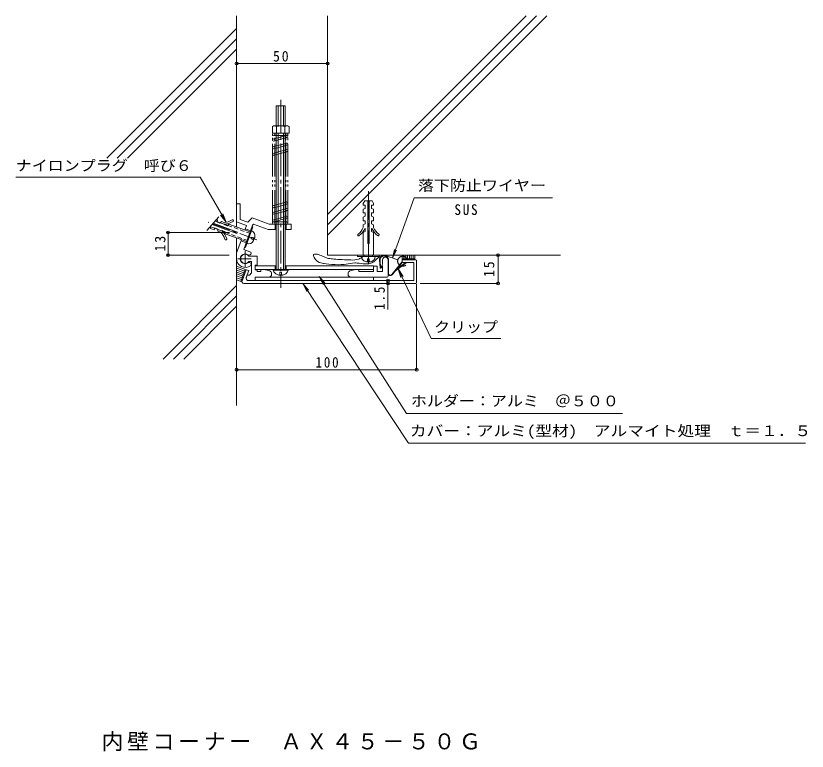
# Model space of a CAD drawing. Units: millimetres, scale not verified. Extents: x -198 to 237, y -268 to 136.
import ezdxf
from ezdxf.enums import TextEntityAlignment as Align

# ---------------------------------------------------------------- set-up
doc = ezdxf.new("R2010")
doc.units = ezdxf.units.MM
doc.header["$LTSCALE"] = 2
doc.header["$PDMODE"] = 32
doc.header["$PDSIZE"] = 1.6
for name, pattern in [('CHAIN1', [8, 5, -1, 1, -1]), ('CHAIN2', [12, 9, -1, 1, -1]), ('DASHED1', [1.8, 1.2, -0.6]), ('DOUBLE_CHAIN1', [8.8, 5, -1, 0.6, -0.6, 0.6, -1]), ('DOUBLE_CHAIN2', [12.8, 9, -1, 0.6, -0.6, 0.6, -1])]:
    doc.linetypes.add(name, pattern=pattern)
for name, color, linetype, lineweight in [('D-0', 2, 'Continuous', 9), ('D-1', 2, 'Continuous', 9), ('D-2', 4, 'Continuous', 9), ('D-3', 6, 'Continuous', 5), ('D-4', 7, 'Continuous', 9), ('D-5', 7, 'Continuous', 9)]:
    doc.layers.add(name, color=color, linetype=linetype, lineweight=lineweight)
doc.layers.add('D-6', color=3, linetype='Continuous')
doc.styles.add('ＭＳ ゴシック', font='')
doc.styles.get('ＭＳ ゴシック').set_extended_font_data('MS Gothic')

msp = doc.modelspace()

# ---------------------------------------------------------------- linework, layer by layer
at = {"layer": 'D-0', "color": 7, "linetype": 'CHAIN2'}
msp.add_line((-4.53, 0.432), (-4.53, 39.927), dxfattribs=at)
at = {"layer": 'D-0'}
for p, q in [((-6.533, 34.766), (-7.383, 33.266)), ((-6.283, 30.516), (-7.383, 30.016)), ((-4.933, 34.766), (-6.533, 34.766)), ((-6.283, 30.516), (-6.283, 32.266)), ((-2.533, 34.766), (-4.133, 34.766)), ((-4.133, 11.266), (-4.133, 34.766)), ((-1.683, 32.266), (-2.783, 32.266)), ((-2.783, 30.516), (-2.783, 32.266)), ((-2.783, 30.516), (-1.683, 30.016)), ((-2.533, 34.766), (-1.683, 33.266)), ((-1.683, 32.266), (-1.683, 33.266)), ((-7.383, 28.016), (-7.383, 30.016)), ((-6.283, 28.016), (-7.383, 28.016)), ((-6.283, 26.266), (-7.383, 25.766)), ((-6.283, 26.266), (-6.283, 28.016)), ((-2.783, 28.016), (-1.683, 28.016)), ((-2.783, 26.266), (-2.783, 28.016)), ((-2.783, 26.266), (-1.683, 25.766)), ((-1.683, 28.016), (-1.683, 30.016)), ((-6.283, 22.016), (-7.383, 21.516)), ((-6.283, 22.016), (-6.283, 23.766)), ((-2.783, 22.016), (-2.783, 23.766)), ((-2.783, 22.016), (-1.683, 21.516)), ((-7.383, 19.919), (-7.383, 21.516)), ((-6.283, 17.766), (-7.383, 17.266)), ((-6.283, 19.516), (-6.483, 19.516)), ((-6.283, 17.766), (-6.283, 19.516)), ((-2.783, 17.766), (-2.783, 19.516)), ((-2.783, 19.516), (-2.583, 19.516)), ((-2.783, 17.766), (-1.683, 17.266)), ((-1.683, 19.919), (-1.683, 21.516)), ((-7.383, 4.766), (-7.383, 17.266)), ((-1.683, 4.766), (-1.683, 17.266)), ((-1.683, 4.766), (-7.383, 4.766))]:
    msp.add_line(p, q, dxfattribs=at)
at = {"layer": 'D-0', "color": 7, "linetype": 'CHAIN1'}
msp.add_line((11.588, 2.174), (4.226, 4.723), dxfattribs=at)
at = {"layer": 'D-0', "color": 3}
for p, q in [((14.004, 0.773), (14.004, 2.274)), ((21.504, 2.274), (14.004, 2.274)), ((14.004, 0.773), (20.504, 0.773)), ((20.504, -9.227), (20.504, 0.773)), ((22.004, -10.227), (22.004, 1.773)), ((-74.008, -9.384), (-71.76, -3.209)), ((-70.35, -3.722), (-71.76, -3.209)), ((-71.719, -7.482), (-70.35, -3.722)), ((-73.068, -10.727), (21.504, -10.727)), ((-70.497, -9.227), (20.504, -9.227))]:
    msp.add_line(p, q, dxfattribs=at)
at = {"layer": 'D-0'}
for points in [[(-6.283, 32.266), (-7.383, 32.266), (-7.383, 33.266)], [(-4.133, 11.266), (-4.933, 11.266), (-4.933, 34.766)], [(-6.283, 23.766), (-7.383, 23.766), (-7.383, 25.766)], [(-2.783, 23.766), (-1.683, 23.766), (-1.683, 25.766)]]:
    msp.add_lwpolyline(points, dxfattribs=at)
at = {"layer": 'D-0', "color": 7, "linetype": 'CHAIN1'}
for points in [[(-24.562, -0.294), (-26.215, -0.12), (-27.855, 0.087), (-28.799, 0.213), (-29.25, 0.276), (-30.022, 0.401), (-30.783, 0.575), (-31.527, 0.829), (-32.251, 1.194), (-32.95, 1.701), (-33.342, 2.072), (-33.598, 2.355), (-34.012, 2.89), (-34.364, 3.452), (-34.623, 4.002), (-34.759, 4.502), (-34.742, 4.915), (-34.649, 5.1), (-34.511, 5.225), (-34.163, 5.357), (-33.707, 5.396), (-33.175, 5.359), (-32.601, 5.263), (-32.018, 5.125), (-31.69, 5.031), (-31.219, 4.879), (-30.476, 4.595), (-29.798, 4.295), (-29.163, 3.994), (-28.547, 3.706), (-27.929, 3.444), (-27.56, 3.311), (-27.18, 3.193), (-26.499, 3.025), (-25.791, 2.894), (-25.064, 2.794), (-24.326, 2.716), (-23.584, 2.654), (-23.155, 2.622), (-22.458, 2.574)], [(4.226, 4.723), (3.873, 4.633), (3.269, 4.473), (2.676, 4.295), (2.102, 4.09), (1.554, 3.846), (1.039, 3.553), (0.759, 3.356), (0.555, 3.193), (0.22, 2.888), (-0.102, 2.562), (-0.421, 2.227), (-0.743, 1.894), (-1.078, 1.574), (-1.281, 1.399), (-1.554, 1.188), (-2.054, 0.865), (-2.585, 0.591), (-3.141, 0.366), (-3.714, 0.19), (-4.299, 0.06), (-4.64, 0.007), (-5.276, -0.053), (-6.372, -0.053), (-7.468, 0.039), (-8.564, 0.183), (-9.659, 0.334), (-10.752, 0.452), (-11.386, 0.489), (-12.066, 0.492), (-13.238, 0.424), (-14.408, 0.285), (-15.58, 0.106), (-16.753, -0.084), (-17.929, -0.257), (-18.612, -0.337), (-19.574, -0.416), (-21.237, -0.462), (-22.901, -0.415), (-24.562, -0.294)], [(-22.458, 2.574), (-21.27, 2.498), (-20.094, 2.43), (-18.921, 2.367), (-17.744, 2.306), (-16.557, 2.245), (-15.859, 2.209), (-15.24, 2.177), (-14.165, 2.135), (-13.092, 2.131), (-12.033, 2.191), (-11.002, 2.342), (-10.01, 2.61), (-9.458, 2.829), (-9.241, 2.932), (-8.873, 3.128), (-8.512, 3.343), (-8.157, 3.572), (-7.806, 3.813), (-7.457, 4.061), (-7.256, 4.205)]]:
    msp.add_lwpolyline(points, dxfattribs=at)
at = {"layer": 'D-0'}
for centre, radius, start, end in [((-15.633, 23.551), 9, 307.07018, 336.20253), ((-15.633, 23.551), 10, 307.07018, 336.20253), ((6.566, 23.551), 10, 203.79742, 232.92982), ((6.566, 23.551), 9, 203.79742, 232.92982), ((-9.907, 15.971), 0.5, 127.07008, 307.07036), ((0.84, 15.971), 0.5, 232.92963, 52.92992)]:
    msp.add_arc(centre, radius, start, end, dxfattribs=at)
at = {"layer": 'D-0', "color": 7, "linetype": 'CHAIN1'}
msp.add_arc((14.274, 1.439), 2.738, 17.72954, 345.92445, dxfattribs=at)
at = {"layer": 'D-0', "color": 3}
for centre, radius, start, end in [((21.504, 1.773), 0.5, 0, 90), ((-70.497, -7.926), 1.3, 159.99989, 270), ((-73.068, -9.727), 1, 159.99976, 270), ((21.504, -10.227), 0.5, 270, 0)]:
    msp.add_arc(centre, radius, start, end, dxfattribs=at)
at = {"layer": 'D-1', "linetype": 'CHAIN2'}
msp.add_line((-52.748, 90.158), (-52.748, -13.236), dxfattribs=at)
at = {"layer": 'D-1'}
for p, q in [((-54.248, 75.883), (-54.248, 86.974)), ((-51.248, 75.883), (-51.248, 86.974)), ((-50.248, 75.883), (-50.248, 86.974)), ((-56.698, 75.883), (-57.348, 75.508)), ((-55.039, 75.508), (-55.039, 71.883)), ((-50.458, 75.508), (-50.458, 71.883)), ((-48.148, 75.508), (-48.148, 71.883)), ((-55.248, -3.026), (-55.248, 71.883)), ((-54.248, -3.026), (-54.248, 71.883)), ((-51.248, -3.026), (-51.248, 71.883)), ((-50.248, -3.026), (-50.248, 71.883)), ((-76.998, 33.088), (-76.998, 23.088)), ((-76.998, 33.088), (-74.998, 33.088)), ((-74.998, 24.488), (-74.998, 33.088)), ((-87.455, 24.074), (-88.156, 24.329)), ((-87.831, 23.04), (-87.455, 24.074)), ((-86.187, 22.442), (-87.831, 23.04)), ((-86.033, 22.598), (-87.763, 23.228)), ((-86.187, 22.442), (-85.341, 23.304)), ((-83.841, 22.758), (-85.341, 23.304)), ((-81.962, 21.223), (-83.529, 21.793)), ((-82.193, 20.988), (-81.347, 21.851)), ((-81.347, 21.851), (-69.601, 17.575)), ((-76.998, 23.088), (-71.514, 21.092)), ((-59.07, 21.883), (-55.248, 21.883)), ((-55.748, 21.883), (-55.748, 18.883)), ((-50.248, 21.883), (-46.998, 21.883)), ((-49.748, 21.883), (-49.748, 18.883)), ((-46.998, 18.883), (-46.998, 21.883)), ((-91.378, 20.606), (-91.284, 19.401)), ((-89.405, 18.717), (-91.284, 19.401)), ((-76.82, 16.744), (-90.432, 21.699)), ((-89.028, 19.751), (-89.405, 18.717)), ((-87.367, 18.934), (-89.097, 19.563)), ((-87.384, 19.153), (-89.028, 19.751)), ((-87.384, 19.153), (-87.29, 17.948)), ((-85.79, 17.402), (-87.29, 17.948)), ((-85.035, 18.298), (-85.103, 18.109)), ((-83.39, 17.699), (-85.035, 18.298)), ((-83.365, 17.37), (-84.931, 17.941)), ((-73.099, 7.966), (-68.238, 21.32)), ((-72.42, 18.601), (-71.514, 21.092)), ((-72.198, 19.212), (-69.379, 18.186)), ((-59.599, 18.883), (-55.248, 18.883)), ((-50.248, 18.883), (-46.998, 18.883)), ((-76.998, 6.024), (-74.37, 13.245)), ((-69.344, 16.819), (-69.814, 16.99)), ((-67.689, 12.889), (-67.073, 14.58)), ((-74.592, 12.634), (-71.773, 11.608)), ((-72.166, 9.067), (-72.636, 9.238)), ((-70.883, 12.591), (-71.353, 12.762)), ((-76.998, 6.024), (-76.998, 2.774)), ((-69.655, 6.713), (-73.099, 7.966)), ((-10.553, 4.109), (-10.553, 4.766)), ((-6.803, 4.109), (-6.803, 4.766)), ((-2.303, 4.109), (-2.303, 4.766)), ((1.447, 4.109), (1.447, 4.766)), ((-65.748, 4.274), (-70.248, 4.274)), ((-68.748, 1.274), (-70.248, 1.274)), ((-68.748, 1.274), (-68.748, -4.984)), ((-10.553, 4.109), (1.447, 4.109)), ((-5.43, 1.209), (-3.63, 1.209)), ((3.252, 2.274), (3.252, -0.226)), ((6.252, -6.726), (6.252, 2.274)), ((-66.748, -1.026), (-55.248, -1.026)), ((-66.748, -3.026), (-1.748, -3.026)), ((-65.748, -3.276), (-66.748, -3.276)), ((-65.748, -3.276), (-65.748, -4.226)), ((-65.748, -4.226), (-63.761, -4.226)), ((-63.761, -3.026), (-63.761, -4.226)), ((-58.833, -3.907), (-61.785, -3.026)), ((-56.915, -3.526), (-48.582, -3.526)), ((-55.748, -1.026), (-55.748, -3.026)), ((-50.248, -1.026), (-1.748, -1.026)), ((-49.748, -1.026), (-49.748, -3.026)), ((-14.677, -3.907), (-11.724, -3.026)), ((-9.748, -3.026), (-9.748, -4.226)), ((-1.748, -4.226), (-9.748, -4.226)), ((-1.748, -1.026), (-1.748, -4.226)), ((0.252, -1.226), (-1.748, -1.226)), ((0.252, -1.226), (0.252, -4.226)), ((3.252, -4.226), (0.252, -4.226)), ((2.897, -0.937), (3.252, -0.226)), ((3.076, -1.226), (3.252, -1.226)), ((3.252, -1.226), (3.252, -4.226)), ((-71.748, -7.926), (-71.129, -6.226)), ((-69.99, -6.226), (-71.129, -6.226)), ((-68.748, -4.984), (-69.99, -6.226)), ((5.752, -7.226), (-66.748, -7.226)), ((-66.748, -9.227), (-66.748, -7.226)), ((-57.761, -5.727), (-57.761, -5.344)), ((-15.748, -5.727), (-15.748, -5.344)), ((-1.748, -7.226), (-1.748, -9.227)), ((-70.448, -9.227), (-1.748, -9.227))]:
    msp.add_line(p, q, dxfattribs=at)
at = {"layer": 'D-1', "linetype": 'DOUBLE_CHAIN1'}
msp.add_line((-93.371, 18.303), (-86.766, 25.935), dxfattribs=at)
at = {"layer": 'D-1', "linetype": 'CHAIN1'}
for p, q in [((-65.927, 13.205), (-92.654, 22.933)), ((-72.248, 7.12), (-72.248, -1.573)), ((-68.988, 2.774), (-76.595, 2.774))]:
    msp.add_line(p, q, dxfattribs=at)
at = {"layer": 'D-1', "linetype": 'DASHED1'}
for p, q in [((-87.763, 23.228), (-88.786, 23.6)), ((-83.769, 21.775), (-86.033, 22.598)), ((-89.097, 19.563), (-91.361, 20.387)), ((-85.103, 18.109), (-87.367, 18.934)), ((-69.405, 16.653), (-81.962, 21.223)), ((-70.807, 12.8), (-83.365, 17.37)), ((-68.747, 14.759), (-69.086, 13.828)), ((-68.005, 13.434), (-69.086, 13.828)), ((-67.666, 14.366), (-68.747, 14.759)), ((-4.035, 2.844), (-5.026, 2.844)), ((-5.026, 1.694), (-5.026, 2.844)), ((-4.035, 1.694), (-4.035, 2.844)), ((-52.252, -4.55), (-53.244, -4.55)), ((-53.244, -5.7), (-53.244, -4.55)), ((-52.252, -5.7), (-52.252, -4.55))]:
    msp.add_line(p, q, dxfattribs=at)
at = {"layer": 'D-1'}
for points in [[(-55.248, 75.883), (-55.248, 86.974), (-50.248, 86.974)], [(-57.348, 75.508), (-57.348, 71.883), (-48.148, 71.883)], [(-56.698, 75.883), (-48.798, 75.883), (-48.148, 75.508)], [(-76.82, 16.744), (-76.547, 17.496), (-89.872, 22.346)], [(-82.193, 20.988), (-83.838, 21.587), (-83.769, 21.775)], [(-74.998, 24.488), (-70.83, 22.971), (-68.489, 25.312), (-59.07, 21.883)], [(-68.238, 21.32), (-67.719, 21.839), (-59.599, 18.883)], [(-83.39, 17.699), (-83.297, 16.494), (-71.55, 12.219)], [(-72.166, 9.067), (-68.061, 20.343), (-68.531, 20.514)], [(-65.748, 4.274), (-65.748, -0.776), (-66.748, -0.776), (-66.748, -3.276)]]:
    msp.add_lwpolyline(points, dxfattribs=at)
for centre, radius, start, end in [((-56.193, 73.919), 1.964, 53.99094, 126.00906), ((-52.748, 68.705), 7.178, 71.39072, 108.60928), ((-49.303, 73.919), 1.964, 53.99113, 126.00887), ((-84.431, 31.753), 9, 273.79745, 302.92981), ((-84.431, 31.753), 10, 273.79745, 302.92981), ((-79.267, 23.779), 0.5, 302.92963, 122.9299), ((-92.024, 10.892), 10, 17.07016, 46.20251), ((-69.798, 15.572), 2.9, 339.99998, 69.99998), ((-92.024, 10.892), 9, 17.07016, 46.20251), ((-82.943, 13.68), 0.5, 197.07007, 17.07034), ((-70.414, 13.88), 2.9, 249.99998, 339.99998), ((-72.248, 2.774), 2.75, 53.11603, 306.88397), ((-72.248, 2.774), 2.5, 36.87024, 323.13033), ((-69.997, 5.773), 1, 233.11566, 70.00063), ((-72.248, 2.774), 4.75, 180, 306.88397), ((-69.997, -0.226), 1, 306.88434, 126.88434), ((-5.43, 4.109), 2.9, 179.99998, 269.99998), ((-3.63, 4.109), 2.9, 269.99998, 359.99998), ((4.752, 2.274), 1.5, 0, 180), ((-59.261, -5.344), 1.5, 0, 73.39296), ((-52.748, -1.826), 4.5, 195.46597, 344.53403), ((-14.248, -5.344), 1.5, 106.60704, 180), ((3.076, -1.026), 0.2, 153.43495, 270), ((-70.448, -7.926), 1.3, 179.9989, 270), ((-59.261, -5.727), 1.5, 270, 0), ((-14.248, -5.727), 1.5, 180, 270), ((5.752, -6.726), 0.5, 270, 0)]:
    msp.add_arc(centre, radius, start, end, dxfattribs=at)
at = {"layer": 'D-1', "linetype": 'DASHED1'}
for centre, start, end in [((-68.176, 12.964), 325.58549, 69.99998), ((-67.495, 14.836), 249.99998, 354.41447), ((-5.526, 1.694), 255.58549, 359.99998), ((-3.534, 1.694), 179.99998, 284.41447), ((-53.744, -5.7), 255.58551, 0), ((-51.752, -5.7), 180, 284.41449)]:
    msp.add_arc(centre, 0.5, start, end, dxfattribs=at)
at = {"layer": 'D-2', "linetype": 'DOUBLE_CHAIN2'}
for p, q in [((-57.198, 22.483), (-57.198, 71.283)), ((-55.998, 22.483), (-55.998, 71.283)), ((-49.998, 22.483), (-49.998, 71.283)), ((-48.798, 22.483), (-48.798, 71.283))]:
    msp.add_line(p, q, dxfattribs=at)
at = {"layer": 'D-2'}
for p, q in [((-56.598, 71.883), (-49.398, 71.883)), ((-56.598, 70.683), (-49.398, 70.683)), ((-56.598, 68.71), (-49.398, 70.683)), ((-49.398, 69.483), (-56.598, 67.51)), ((-49.398, 66.479), (-56.598, 64.505)), ((-49.398, 65.279), (-56.598, 63.305)), ((-49.398, 62.877), (-56.598, 60.903)), ((-49.398, 61.677), (-56.598, 59.703)), ((-56.598, 32.087), (-49.398, 34.061)), ((-49.398, 32.861), (-56.598, 30.887)), ((-56.598, 28.485), (-49.398, 30.459)), ((-49.398, 29.259), (-56.598, 27.285)), ((-56.598, 24.283), (-49.398, 26.257)), ((-49.398, 25.057), (-56.598, 23.083)), ((-56.598, 23.083), (-49.398, 23.083)), ((-56.598, 21.883), (-49.398, 21.883)), ((14.004, 4.774), (14.004, 2.274)), ((15.004, 2.773), (15.004, 4.774)), ((16.004, 4.774), (16.004, 2.773)), ((17.004, 2.773), (17.004, 4.774)), ((18.004, 4.774), (18.004, 2.773)), ((19.004, 4.774), (19.004, 2.773)), ((20.004, 2.773), (20.004, 4.774)), ((21.004, 4.774), (21.004, 2.274)), ((21.004, 2.773), (14.004, 2.773)), ((21.004, 2.274), (14.004, 2.274)), ((-76.998, -1.303), (-71.76, -3.209)), ((-72.572, -3.978), (-76.998, -2.367)), ((-76.998, -3.431), (-72.914, -4.917)), ((-72.23, -3.038), (-74.624, -9.616)), ((-71.76, -3.209), (-74.154, -9.787)), ((-76.998, -4.495), (-73.256, -5.857)), ((-73.598, -6.797), (-76.998, -5.559)), ((-76.998, -6.623), (-73.94, -7.737)), ((-74.282, -8.676), (-76.998, -7.688)), ((-76.998, -8.752), (-74.154, -9.787))]:
    msp.add_line(p, q, dxfattribs=at)
at = {"layer": 'D-2', "color": 5, "lineweight": 5}
for p, q in [((1.851, -2.113), (1.553, 2.151)), ((2.15, -2.092), (1.852, 2.171)), ((6.252, -5.148), (6.252, 2.274)), ((6.552, -5.17), (6.552, 2.174)), ((8.366, -5.751), (13.769, 1.033)), ((8.6, -5.938), (14.004, 0.846)), ((10.296, -3.81), (16.269, 0.531)), ((14.004, 0.846), (13.769, 1.033)), ((2.15, -2.092), (2.987, -1.129)), ((2.377, -2.289), (3.214, -1.326)), ((2.987, -1.129), (3.214, -1.326))]:
    msp.add_line(p, q, dxfattribs=at)
msp.add_lwpolyline([(10.997, -2.929), (16.092, 0.773), (16.269, 0.531)], dxfattribs=at)
at = {"layer": 'D-2'}
for centre in [(-56.598, 71.283), (-49.398, 71.283), (-49.398, 70.083), (-56.598, 68.11), (-49.398, 65.879), (-56.598, 63.905), (-49.398, 62.277), (-56.598, 60.303), (-56.598, 31.487), (-49.398, 33.461), (-56.598, 27.885), (-49.398, 29.859), (-49.398, 25.657), (-56.598, 23.683), (-56.598, 22.483), (-49.398, 22.483)]:
    msp.add_circle(centre, 0.6, dxfattribs=at)
at = {"layer": 'D-2', "color": 5, "lineweight": 5}
for centre, radius, start, end in [((4.052, 2.174), 2.5, 0, 180.28502), ((4.052, 2.174), 2.2, 0, 180.06065), ((2.15, -2.092), 0.3, 184, 319), ((7.552, -5.17), 1.3, 180, 324.46278), ((7.552, -5.17), 1, 180, 324.46278)]:
    msp.add_arc(centre, radius, start, end, dxfattribs=at)
at = {"layer": 'D-3'}
for p, q in [((-76.998, 20.268), (-76.998, 136.433)), ((-26.998, 4.774), (-26.998, 136.433)), ((-26.998, 27.194), (82.241, 136.433)), ((-26.998, 15.88), (93.554, 136.433)), ((-26.998, 21.537), (87.898, 136.433)), ((-148.359, 58.081), (-76.998, 129.443)), ((-142.702, 58.081), (-76.998, 123.786)), ((-137.046, 58.081), (-76.998, 118.129)), ((-76.998, -77.843), (-76.998, 14.202)), ((101.147, 4.774), (-26.998, 4.774)), ((-117.423, -52.404), (-76.998, -11.979)), ((-111.766, -52.404), (-76.998, -17.636)), ((-106.11, -52.404), (-76.998, -23.293))]:
    msp.add_line(p, q, dxfattribs=at)
at = {"layer": 'D-4'}
for p, q in [((-97.055, 47.693), (-198.426, 47.693)), ((20.655, 36.313), (96.658, 36.313)), ((-82.742, 22.912), (-84.656, 27.532)), ((8.714, 3.058), (11.003, 7.503)), ((11.772, -2.737), (13.312, -7.494)), ((-31.617, -6.887), (-28.402, -10.716)), ((-31.617, -6.887), (-29.503, -11.418)), ((16.398, -82.227), (-31.617, -6.887)), ((-40.672, -10.727), (-37.392, -14.501)), ((-40.672, -10.727), (-38.481, -15.221)), ((17.5, -98.65), (-40.672, -10.727)), ((16.398, -82.227), (135.114, -82.227)), ((17.5, -98.65), (235.78, -98.65))]:
    msp.add_line(p, q, dxfattribs=at)
for points in [[(-97.055, 47.693), (-82.742, 22.912), (-85.787, 26.879)], [(20.655, 36.313), (8.714, 3.058), (9.775, 7.944)], [(68.307, -41.031), (29.986, -41.031), (11.772, -2.737), (14.491, -6.933)]]:
    msp.add_lwpolyline(points, dxfattribs=at)
at = {"layer": 'D-5'}
for p, q in [((-76.998, 110.195), (-26.998, 110.195)), ((-80.869, 17.235), (-114.995, 17.235)), ((-114.695, 4.774), (-114.695, 17.235)), ((-81.034, 4.774), (-114.995, 4.774)), ((6.233, -9.227), (6.233, -25.07)), ((22.004, -11.226), (22.004, -58.525)), ((-76.998, -58.225), (22.004, -58.225))]:
    msp.add_line(p, q, dxfattribs=at)
msp.add_lwpolyline([(24.004, -10.727), (66.781, -10.727), (66.781, 4.774)], dxfattribs=at)
for p in [(-76.998, 110.195), (-26.998, 110.195), (-114.695, 17.235), (-114.695, 4.774), (66.781, 4.774), (6.233, -9.227), (6.233, -10.727), (66.781, -10.727), (-76.998, -58.225), (22.004, -58.225)]:
    msp.add_point(p, dxfattribs=at)

# ---------------------------------------------------------------- texts
at = {"layer": 'D-4', "color": 2, "style": 'ＭＳ ゴシック'}
for s, width, p in [('ナイロンプラグ\u3000呼び６', 1.1, (-198.475, 49.387)), ('落下防止ワイヤー', 1.1, (22.701, 38.461)), ('クリップ', 1.1, (31.547, -39.379)), ('ホルダー：アルミ\u3000＠５００', 1.1, (18.803, -80.078)), ('カバー：アルミ(型材)\u3000アルマイト処理\u3000ｔ＝１．５', 1.15, (18.242, -96.502))]:
    msp.add_text(s, height=5.865, dxfattribs=dict(at, width=width)).set_placement(p, align=Align.BOTTOM_LEFT)
at = {"layer": 'D-5', "color": 2, "char_height": 5.865, "attachment_point": 7, "style": 'ＭＳ ゴシック'}
for s, insert in [('\\T1.27;\\W0.95;50', (-57.019, 111.211)), ('\\T1.27;\\W0.9;SUS', (42.769, 26.807))]:
    msp.add_mtext(s, dxfattribs=dict(at, insert=insert))
for s, insert, rotation in [('\\T1.27;\\W0.95;13', (-116.074, 6.826), 90), ('\\T1.27;\\W0.95;15', (64.781, -7.226), 90), ('\\T1.27;\\W0.9;1.5', (4.552, -25.24), 90), ('\\T1.27;\\W0.9;100', (-33.635, -57.12), 359.828)]:
    msp.add_mtext(s, dxfattribs=dict(at, insert=insert, rotation=rotation))
at = {"layer": 'D-6', "insert": (-151.257, -268.019), "char_height": 8.798, "attachment_point": 7, "style": 'ＭＳ ゴシック'}
msp.add_mtext('\\T1.17;内壁コーナー\u3000ＡＸ４５－５０Ｇ', dxfattribs=at)

doc.saveas('drawing.dxf')
